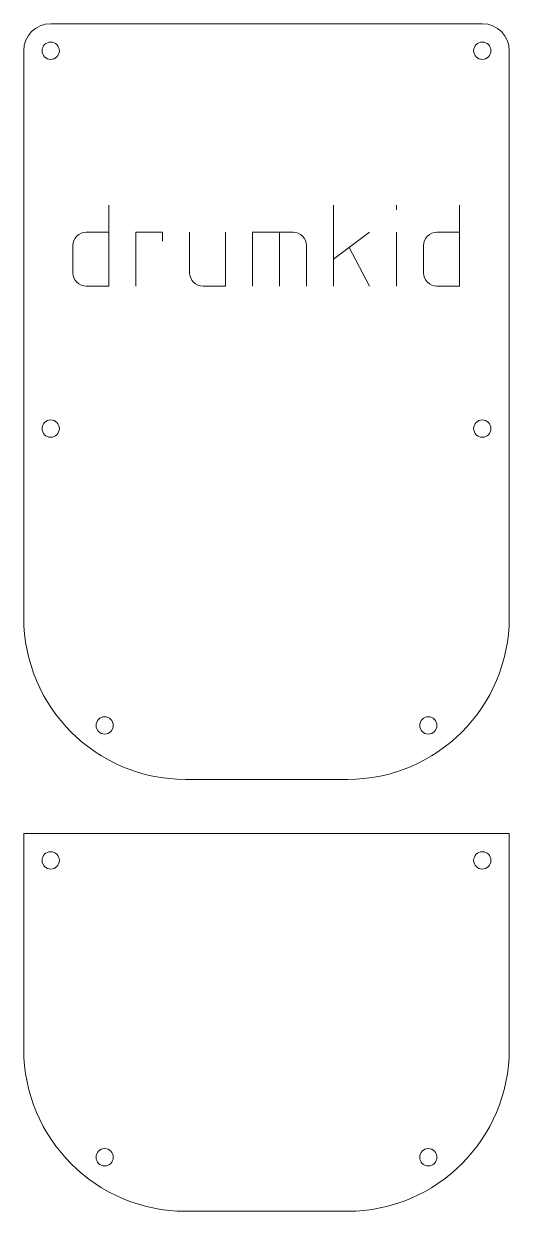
# Model space of a CAD drawing. Header units: millimetres. Extents: x 0 to 90, y 0 to 220.
import ezdxf

# ---------------------------------------------------------------- set-up
doc = ezdxf.new("R2010")
doc.units = ezdxf.units.MM
doc.layers.get('0').update_dxf_attribs({"lineweight": 0, "true_color": 0xffffff})

msp = doc.modelspace()

# ---------------------------------------------------------------- linework, layer by layer
for p, q in [((5, 220), (85, 220)), ((0, 110), (0, 215)), ((90, 110), (90, 215)), ((30, 80), (60, 80)), ((0, 30), (0, 70)), ((0, 70), (90, 70)), ((90, 30), (90, 70)), ((30, 0), (60, 0))]:
    msp.add_line(p, q)
at = {"color": 1, "true_color": 0xff0000}
for p, q in [((15.75, 186.38), (15.75, 171.38)), ((57.42, 186.38), (57.42, 171.38)), ((69.09, 185.54), (69.09, 186.38)), ((80.75, 186.38), (80.75, 171.38)), ((11.59, 181.38), (15.75, 181.38)), ((20.75, 171.38), (20.75, 181.38)), ((20.75, 181.38), (25.75, 181.38)), ((25.75, 181.38), (25.75, 179.71)), ((30.75, 181.38), (30.75, 173.88)), ((37.42, 171.38), (37.42, 181.38)), ((42.42, 171.38), (42.42, 181.38)), ((42.42, 181.38), (49.92, 181.38)), ((47.42, 171.38), (47.42, 181.38)), ((57.42, 176.38), (64.09, 181.38)), ((69.09, 171.38), (69.09, 181.38)), ((76.59, 181.38), (80.75, 181.38)), ((9.09, 173.88), (9.09, 178.88)), ((52.42, 178.88), (52.42, 171.38)), ((64.09, 171.38), (60.31, 178.55)), ((74.09, 173.88), (74.09, 178.88)), ((15.75, 171.38), (11.59, 171.38)), ((33.25, 171.38), (37.42, 171.38)), ((80.75, 171.38), (76.59, 171.38))]:
    msp.add_line(p, q, dxfattribs=at)
for centre in [(5, 215), (85, 215), (5, 145), (85, 145), (15, 90), (75, 90), (5, 65), (85, 65), (15, 10), (75, 10)]:
    msp.add_circle(centre, 1.6)
for centre, radius, start, end in [((5, 215), 5, 90, 180), ((85, 215), 5, 0, 90), ((30, 110), 30, 180, 270), ((60, 110), 30, 270, 0), ((30, 30), 30, 180, 270), ((60, 30), 30, 270, 0)]:
    msp.add_arc(centre, radius, start, end)
for centre, start, end in [((11.59, 178.88), 90, 180), ((49.92, 178.88), 360, 90), ((76.59, 178.88), 90, 180), ((11.59, 173.88), 180, 270), ((33.25, 173.88), 180, 270), ((76.59, 173.88), 180, 270)]:
    msp.add_arc(centre, 2.5, start, end, dxfattribs=at)

doc.saveas('drawing.dxf')
